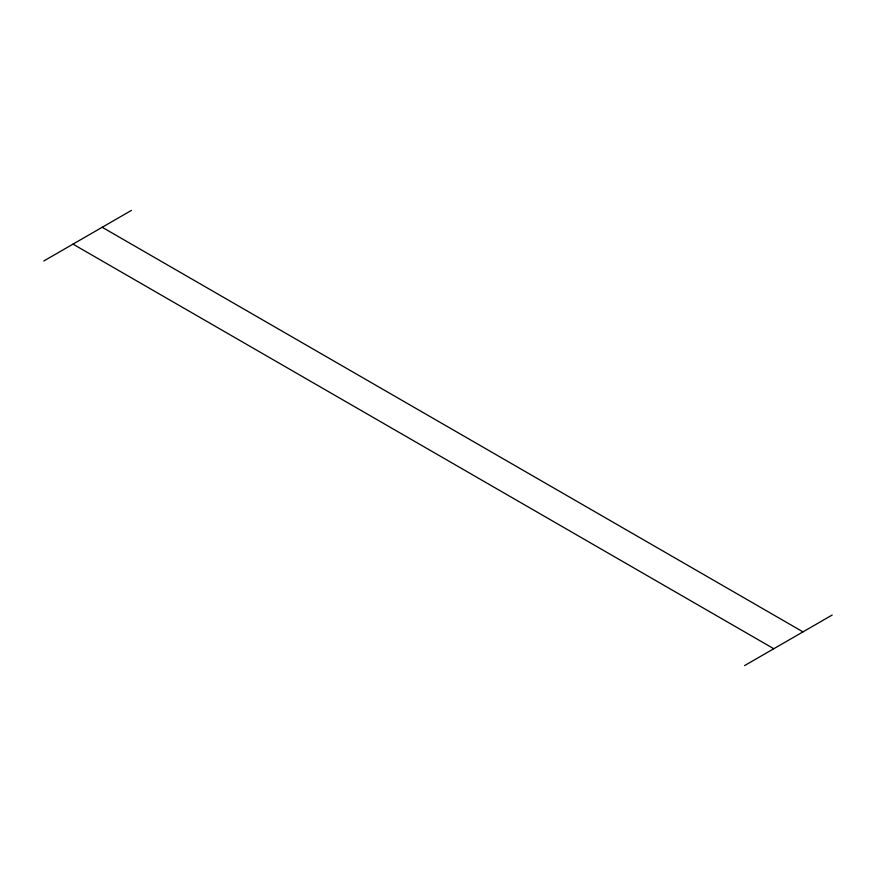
<?xml version="1.0" encoding="UTF-8"?>
<svg xmlns="http://www.w3.org/2000/svg" width="876" height="876" viewBox="0 0 876 876"><rect width="100%" height="100%" fill="white"/><g stroke="black" fill="none" stroke-linecap="round" stroke-linejoin="round"><path stroke-width="1.31" d="M43.8 260.982L131.4 210.415M744.6 665.585L832.2 615.018M102.196 227.267L802.996 631.87M73.004 244.13L773.804 648.733"/></g></svg>
